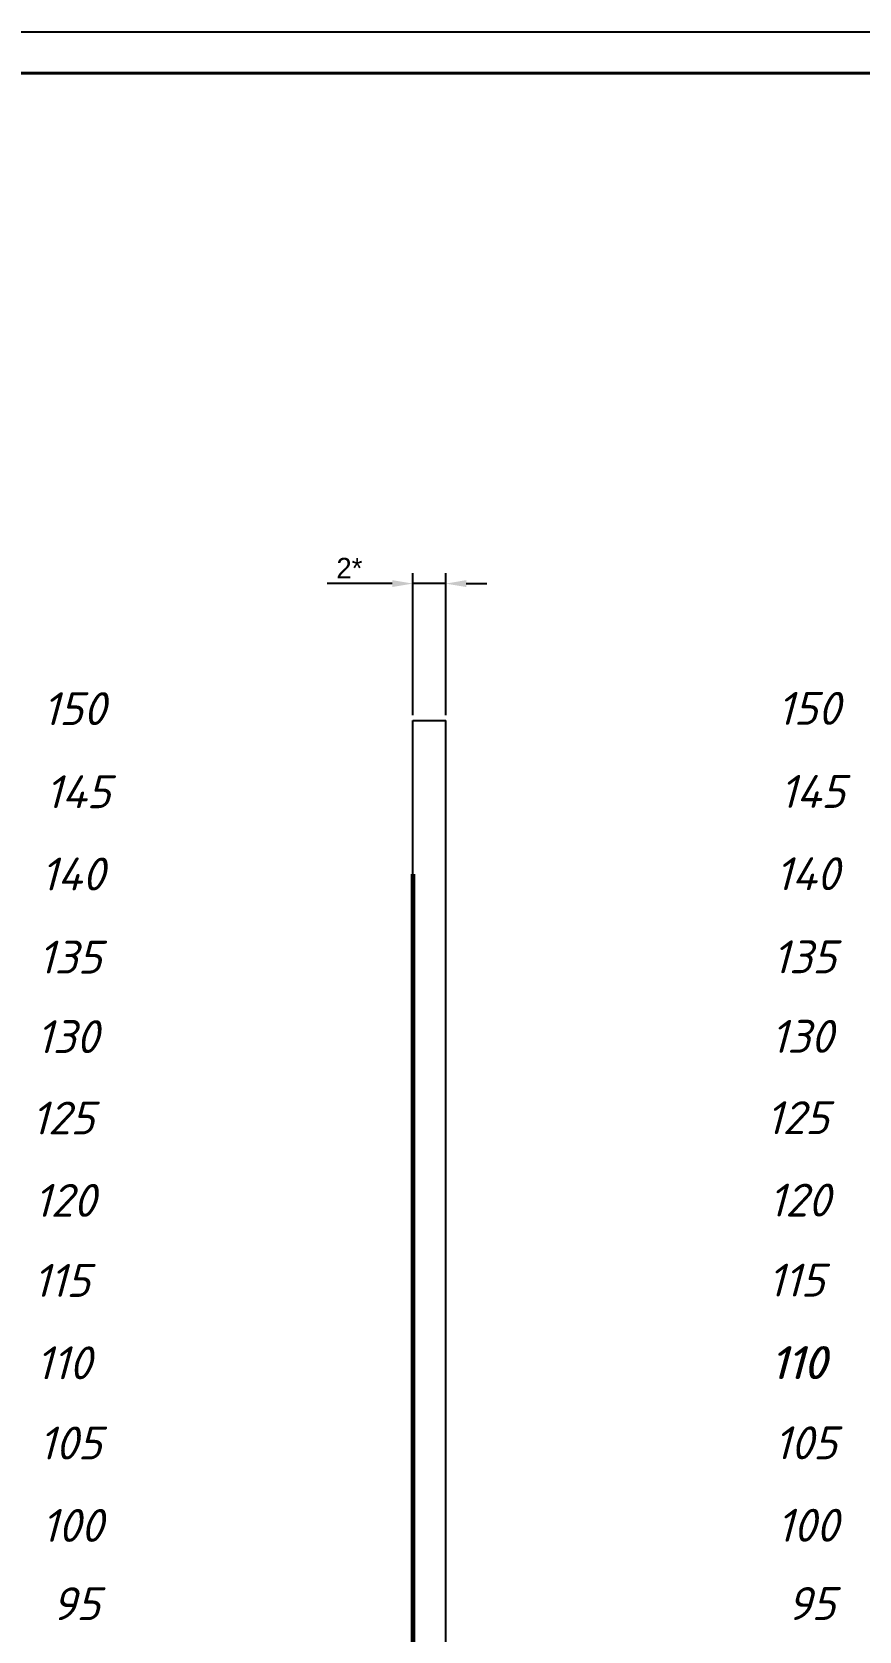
# Model space of a CAD drawing. Header units: millimetres. Extents: x 40 to 3761, y -469 to 920.
# Drawn here: x 3313 to 3413.5, y 204.4 to 398.8 of the extents above; entities that cross this region are included whole.
import ezdxf

# ---------------------------------------------------------------- set-up
doc = ezdxf.new("R2010")
doc.units = ezdxf.units.MM
doc.layers.get('Defpoints').update_dxf_attribs({"color": 5})
for name, color, linetype in [('3-размеры', 6, 'Continuous'), ('KONTUR', 7, 'Continuous'), ('PDF _Текст', 7, 'Continuous')]:
    doc.layers.add(name, color=color, linetype=linetype)
doc.layers.add('Основная', color=7, linetype='Continuous', lineweight=40)
doc.styles.add('PDF ISOCPEUR Italic', font='isocpeui.ttf')
doc.dimstyles.new('ISO-25', dxfattribs={"dimtxt": 2.5, "dimasz": 2.5, "dimexe": 1.25, "dimexo": 0.625, "dimtad": 1, "dimtxsty": 'Standard', "dimcen": 2.5, "dimadec": 0, "dimazin": 0, "dimtfac": 1, "dimtmove": 0, "dimatfit": 3, "dimfxl": 1, "dimarcsym": 0})

# ---------------------------------------------------------------- blocks, each defined once
blk = doc.blocks.new('*D246')
at = {"layer": '3-размеры', "color": 0, "lineweight": -2, "transparency": 16777216}
for p, q in [((3359.24, 315.74), (3359.24, 333)), ((3363.24, 315.74), (3363.24, 333)), ((3356.74, 331.75), (3348.83, 331.75)), ((3363.24, 331.75), (3359.24, 331.75)), ((3365.74, 331.75), (3368.24, 331.75))]:
    blk.add_line(p, q, dxfattribs=at)
at = {"layer": '3-размеры', "color": 0, "transparency": 16777216}
for points in [[(3356.74, 332.17), (3356.74, 331.33), (3359.24, 331.75)], [(3365.74, 332.17), (3365.74, 331.33), (3363.24, 331.75)]]:
    blk.add_solid(points, dxfattribs=at)
at = {"layer": 'Defpoints', "color": 0, "transparency": 16777216}
for p in [(3359.24, 331.75), (3359.24, 315.11), (3363.24, 315.11)]:
    blk.add_point(p, dxfattribs=at)
at = {"layer": '3-размеры', "color": 0, "transparency": 16777216, "insert": (3351.54, 333.63), "char_height": 2.5, "attachment_point": 5}
blk.add_mtext('2*', dxfattribs=at)

msp = doc.modelspace()

# ---------------------------------------------------------------- linework, layer by layer
for p, q in [((3359.244, 296.429), (3359.244, 315.115)), ((3359.244, 315.115), (3363.244, 315.115)), ((3363.244, 296.429), (3363.244, 315.115)), ((3363.244, 46.649), (3363.244, 296.429))]:
    msp.add_line(p, q)
at = {"lineweight": 60}
msp.add_line((3359.244, 296.429), (3359.244, 46.649), dxfattribs=at)
at = {"layer": 'KONTUR'}
msp.add_line((3139.065, 398.808), (3736.065, 398.808), dxfattribs=at)
at = {"layer": 'Основная'}
msp.add_line((3731.065, 393.808), (3159.065, 393.808), dxfattribs=at)

# ---------------------------------------------------------------- texts
at = {"layer": 'PDF _Текст', "char_height": 4, "width": 5.41212, "attachment_point": 7, "style": 'PDF ISOCPEUR Italic'}
for s, insert in [('150', (3314.263, 314.549)), ('150', (3403.528, 314.585)), ('145', (3314.595, 304.448)), ('145', (3403.861, 304.484)), ('140', (3314.041, 294.446)), ('140', (3403.306, 294.482)), ('135', (3313.709, 284.339)), ('135', (3402.974, 284.375)), ('130', (3313.491, 274.677)), ('130', (3402.756, 274.712)), ('125', (3312.907, 264.79)), ('125', (3402.172, 264.825)), ('120', (3313.234, 254.772)), ('120', (3402.499, 254.808)), ('115', (3313.115, 245.038)), ('115', (3402.38, 245.074)), ('110', (3313.442, 235.021)), ('110', (3402.708, 235.057)), ('110', (3402.804, 235.048)), ('105', (3313.79, 225.272)), ('105', (3403.152, 225.298)), ('100', (3314.118, 215.255)), ('100', (3403.48, 215.281)), ('95', (3315.388, 205.74)), ('95', (3404.75, 205.767))]:
    msp.add_mtext(s, dxfattribs=dict(at, insert=insert))

# ---------------------------------------------------------------- dimensions: what is measured, and where the dimension line sits
at = {"layer": '3-размеры'}
dim = msp.add_linear_dim(base=(3359.244, 331.751), p1=(3363.244, 315.115), p2=(3359.244, 315.115), text='2*', dimstyle='ISO-25', dxfattribs=at)
dim.commit()
dim.dimension.update_dxf_attribs({"geometry": '*D246', "text_midpoint": (3351.536, 333.626)})

doc.saveas('drawing.dxf')
